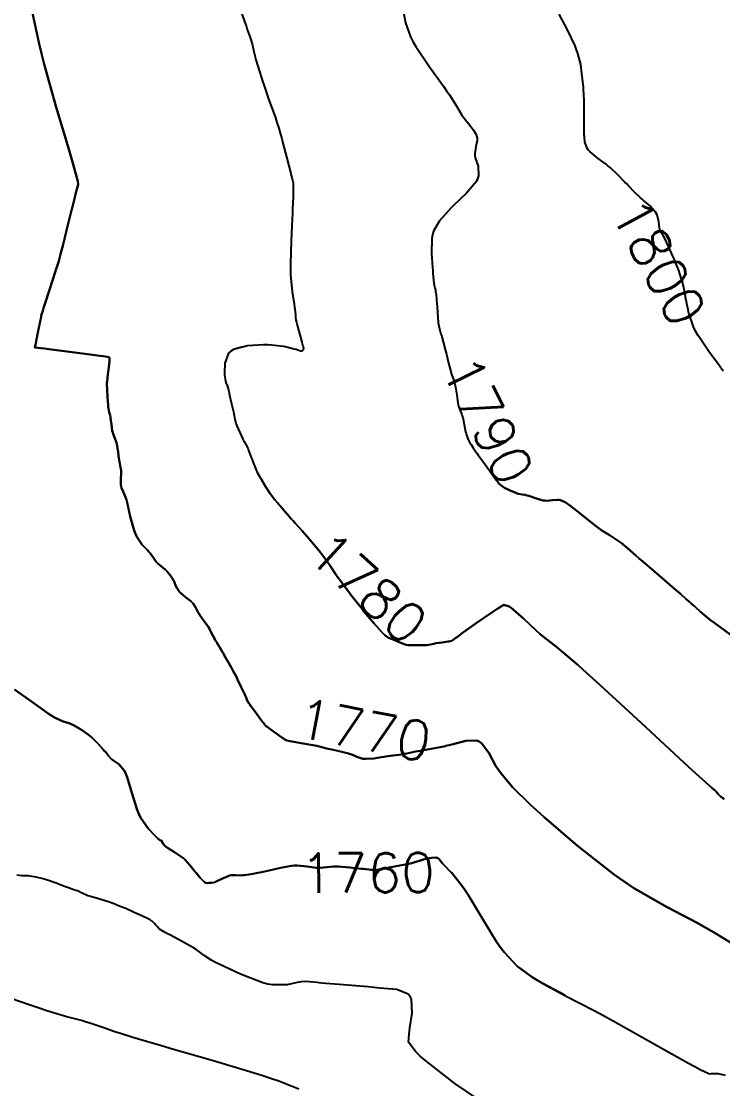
# Model space of a CAD drawing. Header units: metres. Extents: x 837477 to 838477, y 1189014 to 1191014.
# Drawn here: x 837853.6 to 837921.4, y 1189212.6 to 1189315.7 of the extents above; entities that cross this region are included whole.
import ezdxf

# ---------------------------------------------------------------- set-up
doc = ezdxf.new("R2010")
doc.units = ezdxf.units.M
doc.header["$LTSCALE"] = 0.3
doc.layers.add('COTAS 10', color=1, linetype='Continuous')
doc.styles.get("Standard").update_dxf_attribs({"font": 'simplex.shx'})

msp = doc.modelspace()

# ---------------------------------------------------------------- linework, layer by layer
at = {"layer": 'COTAS 10'}
for points, elevation in [([(837854.717, 1189316.499), (837855.36, 1189313.529), (837855.597, 1189312.573), (837855.861, 1189311.559), (837857.025, 1189307.411), (837858.129, 1189303.65), (837858.354, 1189302.879), (837858.543, 1189302.225), (837858.935, 1189300.843), (837859.066, 1189300.343), (837859.091, 1189300.245), (837859.111, 1189300.166), (837859.144, 1189300.028), (837859.142, 1189300), (837859.141, 1189299.989), (837859.139, 1189299.978), (837859.131, 1189299.93), (837858.984, 1189299.337), (837858.895, 1189298.983), (837858.786, 1189298.546), (837858.216, 1189296.28), (837857.641, 1189293.999), (837857.527, 1189293.553), (837857.433, 1189293.187), (837857.26, 1189292.532), (837857.101, 1189292.043), (837857.016, 1189291.781), (837856.914, 1189291.464), (837856.397, 1189289.863), (837855.887, 1189288.274), (837855.789, 1189287.965), (837855.709, 1189287.712), (837855.577, 1189287.272), (837855.567, 1189287.205), (837855.564, 1189287.187), (837855.562, 1189287.169), (837855.555, 1189287.109), (837855.504, 1189286.847), (837855.475, 1189286.702), (837855.438, 1189286.526), (837855.25, 1189285.63), (837855, 1189284.439), (837854.954, 1189284.223), (837854.954, 1189284.207), (837854.953, 1189284.19), (837854.957, 1189284.175), (837854.96, 1189284.172), (837854.964, 1189284.171), (837854.982, 1189284.174), (837855.543, 1189284.111), (837855.888, 1189284.068), (837856.316, 1189284.015), (837858.547, 1189283.729), (837860.784, 1189283.44), (837861.215, 1189283.384), (837861.564, 1189283.338), (837862.148, 1189283.26), (837862.167, 1189283.069), (837862.162, 1189282.953), (837862.151, 1189282.809), (837862.073, 1189282.06), (837861.982, 1189281.289), (837861.964, 1189281.13), (837861.949, 1189280.996), (837861.919, 1189280.712), (837861.92, 1189280.43), (837861.924, 1189280.297), (837861.93, 1189280.141), (837861.965, 1189279.38), (837862.021, 1189278.599), (837862.039, 1189278.431), (837862.06, 1189278.283), (837862.144, 1189277.921), (837862.233, 1189277.604), (837862.255, 1189277.484), (837862.277, 1189277.351), (837862.349, 1189276.755), (837862.438, 1189276.131), (837862.471, 1189275.98), (837862.507, 1189275.839), (837862.668, 1189275.409), (837862.83, 1189274.981), (837862.867, 1189274.842), (837862.9, 1189274.694), (837862.994, 1189274.082), (837863.069, 1189273.468), (837863.092, 1189273.318), (837863.116, 1189273.177), (837863.208, 1189272.738), (837863.276, 1189272.308), (837863.284, 1189272.173), (837863.289, 1189272.03), (837863.268, 1189271.453), (837863.271, 1189270.891), (837863.291, 1189270.757), (837863.318, 1189270.633), (837863.482, 1189270.263), (837863.719, 1189269.708), (837863.792, 1189269.467), (837863.869, 1189269.188), (837864.171, 1189267.864), (837864.545, 1189266.488), (837864.666, 1189266.176), (837864.796, 1189265.895), (837865.33, 1189265.127), (837865.851, 1189264.585), (837865.972, 1189264.446), (837866.083, 1189264.312), (837866.4, 1189263.865), (837866.674, 1189263.482), (837866.757, 1189263.388), (837866.844, 1189263.299), (837867.184, 1189263.018), (837867.531, 1189262.741), (837867.622, 1189262.654), (837867.711, 1189262.563), (837868.013, 1189262.194), (837868.275, 1189261.788), (837868.339, 1189261.673), (837868.398, 1189261.557), (837868.581, 1189261.125), (837868.819, 1189260.696), (837868.915, 1189260.58), (837869.023, 1189260.466), (837869.517, 1189260.067), (837870.019, 1189259.67), (837870.131, 1189259.559), (837870.232, 1189259.446), (837870.499, 1189259.031), (837870.736, 1189258.583), (837870.818, 1189258.449), (837870.907, 1189258.311), (837871.287, 1189257.776), (837871.681, 1189257.218), (837871.779, 1189257.065), (837871.871, 1189256.913), (837872.162, 1189256.369), (837872.42, 1189255.858), (837872.49, 1189255.727), (837872.561, 1189255.6), (837872.813, 1189255.18), (837873.086, 1189254.739), (837873.17, 1189254.598), (837873.257, 1189254.45), (837873.6, 1189253.851), (837873.916, 1189253.287), (837873.987, 1189253.161), (837874.05, 1189253.049), (837874.215, 1189252.754), (837874.39, 1189252.416), (837874.459, 1189252.276), (837874.538, 1189252.117), (837874.897, 1189251.375), (837875.241, 1189250.646), (837875.31, 1189250.495), (837875.367, 1189250.366), (837875.479, 1189250.083), (837875.635, 1189249.806), (837875.719, 1189249.681), (837875.822, 1189249.535), (837875.966, 1189249.342), (837875.822, 1189249.535), (837875.719, 1189249.681), (837875.635, 1189249.806), (837875.479, 1189250.083), (837875.367, 1189250.366), (837875.31, 1189250.495), (837875.241, 1189250.646), (837874.897, 1189251.375), (837874.538, 1189252.117), (837874.459, 1189252.276), (837874.39, 1189252.416), (837874.215, 1189252.754), (837874.05, 1189253.049), (837873.987, 1189253.161), (837873.916, 1189253.287), (837873.6, 1189253.851), (837873.257, 1189254.45), (837873.17, 1189254.598), (837873.086, 1189254.739), (837872.813, 1189255.18), (837872.561, 1189255.6), (837872.49, 1189255.727), (837872.42, 1189255.858), (837872.162, 1189256.369), (837871.871, 1189256.913), (837871.779, 1189257.065), (837871.681, 1189257.218), (837871.287, 1189257.776), (837870.907, 1189258.311), (837870.818, 1189258.449), (837870.736, 1189258.583), (837870.499, 1189259.031), (837870.232, 1189259.446), (837870.131, 1189259.559), (837870.019, 1189259.67), (837869.517, 1189260.067), (837869.023, 1189260.466), (837868.915, 1189260.58), (837868.819, 1189260.696), (837868.581, 1189261.125), (837868.398, 1189261.557), (837868.339, 1189261.673), (837868.275, 1189261.788), (837868.013, 1189262.194), (837867.711, 1189262.563), (837867.622, 1189262.654), (837867.531, 1189262.741), (837867.184, 1189263.018), (837866.844, 1189263.299), (837866.757, 1189263.388), (837866.674, 1189263.482), (837866.4, 1189263.865), (837866.083, 1189264.312), (837865.972, 1189264.446), (837865.851, 1189264.585), (837865.33, 1189265.127), (837864.796, 1189265.895), (837864.666, 1189266.176), (837864.545, 1189266.488), (837864.171, 1189267.864), (837863.869, 1189269.188), (837863.792, 1189269.467), (837863.719, 1189269.708), (837863.482, 1189270.263), (837863.318, 1189270.633), (837863.291, 1189270.757), (837863.271, 1189270.891), (837863.268, 1189271.453), (837863.289, 1189272.03), (837863.284, 1189272.173), (837863.276, 1189272.308), (837863.208, 1189272.738), (837863.116, 1189273.177), (837863.092, 1189273.318), (837863.069, 1189273.468), (837862.994, 1189274.082), (837862.9, 1189274.694), (837862.867, 1189274.842), (837862.83, 1189274.981), (837862.668, 1189275.409), (837862.507, 1189275.839), (837862.471, 1189275.98), (837862.438, 1189276.131), (837862.349, 1189276.755), (837862.277, 1189277.351), (837862.255, 1189277.484), (837862.233, 1189277.604), (837862.144, 1189277.921), (837862.06, 1189278.283), (837862.039, 1189278.431), (837862.021, 1189278.599), (837861.965, 1189279.38), (837861.93, 1189280.141), (837861.924, 1189280.297), (837861.92, 1189280.43), (837861.919, 1189280.712), (837861.949, 1189280.996), (837861.964, 1189281.13), (837861.982, 1189281.289), (837862.073, 1189282.06), (837862.151, 1189282.809), (837862.162, 1189282.953), (837862.167, 1189283.069), (837862.148, 1189283.26), (837861.564, 1189283.338), (837861.215, 1189283.384), (837860.784, 1189283.44), (837858.547, 1189283.729), (837856.316, 1189284.015), (837855.888, 1189284.068), (837855.543, 1189284.111), (837854.982, 1189284.174), (837854.964, 1189284.171), (837854.96, 1189284.172), (837854.957, 1189284.175), (837854.953, 1189284.19), (837854.954, 1189284.207), (837854.954, 1189284.223), (837855, 1189284.439), (837855.25, 1189285.63), (837855.438, 1189286.526), (837855.475, 1189286.702), (837855.504, 1189286.847), (837855.555, 1189287.109), (837855.562, 1189287.169), (837855.564, 1189287.187), (837855.567, 1189287.205), (837855.577, 1189287.272), (837855.709, 1189287.712), (837855.789, 1189287.965), (837855.887, 1189288.274), (837856.397, 1189289.863), (837856.914, 1189291.464), (837857.016, 1189291.781), (837857.101, 1189292.043), (837857.26, 1189292.532), (837857.433, 1189293.187), (837857.527, 1189293.553), (837857.641, 1189293.999), (837858.216, 1189296.28), (837858.786, 1189298.546), (837858.895, 1189298.983), (837858.984, 1189299.337), (837859.131, 1189299.93), (837859.139, 1189299.978), (837859.141, 1189299.989), (837859.142, 1189300), (837859.144, 1189300.028), (837859.111, 1189300.166), (837859.091, 1189300.245), (837859.066, 1189300.343), (837858.935, 1189300.843), (837858.543, 1189302.225), (837858.354, 1189302.879), (837858.129, 1189303.65), (837857.025, 1189307.411), (837855.861, 1189311.559), (837855.597, 1189312.573), (837855.36, 1189313.529), (837854.717, 1189316.499)], 1770), ([(837874.881, 1189316.568), (837875.289, 1189315.424), (837875.386, 1189315.149), (837875.477, 1189314.893), (837875.75, 1189314.121), (837875.946, 1189313.52), (837875.988, 1189313.372), (837876.024, 1189313.231), (837876.112, 1189312.788), (837876.223, 1189312.267), (837876.274, 1189312.077), (837876.334, 1189311.868), (837876.622, 1189310.946), (837876.922, 1189310.034), (837876.989, 1189309.831), (837877.048, 1189309.65), (837877.204, 1189309.172), (837877.369, 1189308.683), (837877.434, 1189308.495), (837877.508, 1189308.283), (837877.846, 1189307.328), (837878.19, 1189306.356), (837878.268, 1189306.134), (837878.337, 1189305.932), (837878.525, 1189305.374), (837878.726, 1189304.672), (837878.805, 1189304.38), (837878.893, 1189304.046), (837879.293, 1189302.484), (837879.667, 1189300.998), (837879.739, 1189300.711), (837879.797, 1189300.478), (837879.892, 1189300.085), (837879.897, 1189300.042), (837879.898, 1189300.03), (837879.9, 1189300.017), (837879.905, 1189299.968), (837879.906, 1189299.75), (837879.905, 1189299.631), (837879.903, 1189299.487), (837879.892, 1189298.752), (837879.853, 1189297.551), (837879.834, 1189297.112), (837879.812, 1189296.627), (837879.704, 1189294.492), (837879.64, 1189292.256), (837879.647, 1189291.707), (837879.664, 1189291.189), (837879.812, 1189289.574), (837879.991, 1189288.368), (837880.027, 1189288.107), (837880.058, 1189287.879), (837880.122, 1189287.321), (837880.144, 1189287.035), (837880.148, 1189286.979), (837880.152, 1189286.933), (837880.158, 1189286.849), (837880.215, 1189286.633), (837880.25, 1189286.504), (837880.293, 1189286.345), (837880.52, 1189285.521), (837880.749, 1189284.683), (837880.793, 1189284.515), (837880.83, 1189284.375), (837880.893, 1189284.102), (837880.887, 1189284.012), (837880.88, 1189283.988), (837880.87, 1189283.965), (837880.811, 1189283.882), (837880.721, 1189283.831), (837880.692, 1189283.827), (837880.66, 1189283.828), (837880.527, 1189283.869), (837880.202, 1189283.973), (837880.049, 1189284.013), (837879.869, 1189284.058), (837878.99, 1189284.262), (837877.812, 1189284.42), (837877.443, 1189284.436), (837877.056, 1189284.439), (837875.504, 1189284.352), (837874.149, 1189283.993), (837873.886, 1189283.825), (837873.672, 1189283.628), (837873.306, 1189282.67), (837873.285, 1189281.7), (837873.289, 1189281.495), (837873.297, 1189281.318), (837873.359, 1189280.911), (837873.442, 1189280.697), (837873.464, 1189280.642), (837873.484, 1189280.589), (837873.552, 1189280.415), (837873.648, 1189280.079), (837873.687, 1189279.924), (837873.731, 1189279.742), (837873.933, 1189278.862), (837874.129, 1189277.97), (837874.168, 1189277.78), (837874.201, 1189277.615), (837874.269, 1189277.225), (837874.359, 1189276.894), (837874.406, 1189276.766), (837874.463, 1189276.622), (837874.749, 1189275.971), (837875.051, 1189275.334), (837875.119, 1189275.199), (837875.179, 1189275.082), (837875.337, 1189274.807), (837875.489, 1189274.51), (837875.545, 1189274.378), (837875.607, 1189274.225), (837875.883, 1189273.494), (837876.164, 1189272.742), (837876.23, 1189272.576), (837876.291, 1189272.428), (837876.467, 1189272.045), (837876.674, 1189271.688), (837876.753, 1189271.556), (837876.843, 1189271.411), (837877.246, 1189270.765), (837877.666, 1189270.118), (837877.766, 1189269.971), (837877.859, 1189269.838), (837878.134, 1189269.475), (837878.429, 1189269.127), (837878.535, 1189269.003), (837878.651, 1189268.868), (837879.144, 1189268.3), (837878.651, 1189268.868), (837878.535, 1189269.003), (837878.429, 1189269.127), (837878.134, 1189269.475), (837877.859, 1189269.838), (837877.766, 1189269.971), (837877.666, 1189270.118), (837877.246, 1189270.765), (837876.843, 1189271.411), (837876.753, 1189271.556), (837876.734, 1189271.589)], 1780), ([(837890.572, 1189316.532), (837890.759, 1189315.564), (837891.252, 1189314.182), (837891.482, 1189313.734), (837891.752, 1189313.259), (837893.063, 1189311.309), (837894.426, 1189309.423), (837894.729, 1189308.988), (837895, 1189308.591), (837895.709, 1189307.474), (837896.184, 1189306.69), (837896.308, 1189306.503), (837896.428, 1189306.33), (837896.832, 1189305.812), (837897.176, 1189305.398), (837897.258, 1189305.29), (837897.334, 1189305.185), (837897.56, 1189304.828), (837897.671, 1189304.434), (837897.675, 1189304.305), (837897.667, 1189304.167), (837897.539, 1189303.598), (837897.449, 1189302.926), (837897.465, 1189302.724), (837897.498, 1189302.515), (837897.766, 1189301.699), (837897.823, 1189300.77), (837897.724, 1189300.489), (837897.574, 1189300.197), (837896.618, 1189299.06), (837895.443, 1189297.922), (837895.155, 1189297.63), (837894.884, 1189297.349), (837894.041, 1189296.42), (837893.473, 1189295.412), (837893.375, 1189295.081), (837893.303, 1189294.727), (837893.257, 1189293.264), (837893.363, 1189291.894), (837893.386, 1189291.6), (837893.407, 1189291.342), (837893.46, 1189290.719), (837893.501, 1189290.367), (837893.515, 1189290.28), (837893.529, 1189290.199), (837893.586, 1189289.943), (837893.642, 1189289.707), (837893.656, 1189289.637), (837893.669, 1189289.565), (837893.708, 1189289.291), (837893.749, 1189288.862), (837893.762, 1189288.693), (837893.776, 1189288.502), (837893.835, 1189287.627), (837893.889, 1189286.962), (837893.905, 1189286.755), (837893.927, 1189286.564), (837893.949, 1189286.396), (837894.038, 1189285.972), (837894.15, 1189285.612), (837894.188, 1189285.484), (837894.228, 1189285.343), (837894.398, 1189284.731), (837894.593, 1189283.992), (837894.649, 1189283.772), (837894.706, 1189283.544), (837894.921, 1189282.664), (837895.128, 1189281.859), (837895.181, 1189281.678), (837895.231, 1189281.517), (837895.397, 1189281.086), (837895.537, 1189280.666), (837895.571, 1189280.511), (837895.603, 1189280.34), (837895.703, 1189279.58), (837895.807, 1189278.824), (837895.842, 1189278.655), (837895.879, 1189278.503), (837896.035, 1189278.102), (837896.2, 1189277.716), (837896.243, 1189277.574), (837896.285, 1189277.417), (837896.425, 1189276.726), (837896.564, 1189276.028), (837896.605, 1189275.867), (837896.647, 1189275.72), (837896.808, 1189275.304), (837896.984, 1189274.983), (837897.088, 1189274.807), (837897.289, 1189274.494), (837897.569, 1189274.092), (837897.672, 1189273.948), (837897.786, 1189273.79), (837898.287, 1189273.099), (837898.791, 1189272.409), (837898.906, 1189272.25), (837899.009, 1189272.105), (837899.295, 1189271.699), (837899.507, 1189271.403), (837899.564, 1189271.328), (837899.621, 1189271.254), (837899.82, 1189271.013), (837900.098, 1189270.776), (837900.204, 1189270.706), (837900.323, 1189270.634), (837900.86, 1189270.358), (837901.414, 1189270.124), (837901.544, 1189270.079), (837901.665, 1189270.041), (837902.016, 1189269.976), (837902.305, 1189269.929), (837902.391, 1189269.914), (837902.526, 1189269.878), (837902.675, 1189269.834), (837903.325, 1189269.61), (837904.026, 1189269.413), (837904.206, 1189269.386), (837904.381, 1189269.372), (837904.962, 1189269.42), (837905.48, 1189269.472), (837905.614, 1189269.459), (837905.744, 1189269.434), (837906.181, 1189269.247), (837906.733, 1189268.853), (837906.936, 1189268.697), (837907.16, 1189268.521), (837908.15, 1189267.718), (837909.201, 1189266.886), (837909.464, 1189266.692), (837909.715, 1189266.514), (837910.519, 1189266.001), (837911.217, 1189265.568), (837911.401, 1189265.44), (837911.58, 1189265.309), (837912.193, 1189264.807), (837913.023, 1189264.079), (837913.338, 1189263.806), (837913.691, 1189263.501), (837915.278, 1189262.141), (837916.791, 1189260.842), (837917.099, 1189260.575), (837917.357, 1189260.35), (837917.889, 1189259.873), (837918.09, 1189259.681), (837918.142, 1189259.635), (837918.191, 1189259.591), (837918.352, 1189259.461), (837918.583, 1189259.267), (837918.676, 1189259.184), (837918.782, 1189259.089), (837919.271, 1189258.638), (837920.237, 1189257.845), (837920.644, 1189257.534), (837921.112, 1189257.182), (837923.307, 1189255.58)], 1790), ([(837921.441, 1189281.883), (837921.28, 1189282.124), (837921.083, 1189282.407), (837920.071, 1189283.784), (837919.15, 1189285.16), (837919.015, 1189285.361), (837918.79, 1189285.769), (837918.595, 1189286.165), (837918.133, 1189287.495), (837917.898, 1189288.607), (837917.846, 1189288.866), (837917.799, 1189289.104), (837917.678, 1189289.786), (837917.546, 1189290.395), (837917.493, 1189290.587), (837917.433, 1189290.789), (837917.155, 1189291.604), (837916.808, 1189292.495), (837916.704, 1189292.746), (837916.596, 1189292.998), (837916.177, 1189293.923), (837915.798, 1189294.699), (837915.715, 1189294.858), (837915.641, 1189294.993), (837915.455, 1189295.275), (837915.345, 1189295.512), (837915.32, 1189295.618), (837915.297, 1189295.742), (837915.231, 1189296.334), (837915.071, 1189296.997), (837914.987, 1189297.165), (837914.887, 1189297.327), (837914.385, 1189297.856), (837913.784, 1189298.359), (837913.622, 1189298.503), (837913.461, 1189298.651), (837912.894, 1189299.202), (837912.307, 1189299.801), (837912.133, 1189299.979), (837911.953, 1189300.16), (837911.266, 1189300.858), (837910.52, 1189301.559), (837910.304, 1189301.743), (837910.133, 1189301.883), (837910.084, 1189301.922), (837909.256, 1189302.535), (837908.558, 1189303.121), (837908.42, 1189303.283), (837908.305, 1189303.446), (837908.092, 1189304.034), (837908.046, 1189304.516), (837908.037, 1189304.612), (837908.031, 1189304.691), (837908.022, 1189304.839), (837908.026, 1189305.137), (837908.027, 1189305.31), (837908.027, 1189305.523), (837908.03, 1189306.621), (837908.018, 1189307.863), (837908.009, 1189308.168), (837907.999, 1189308.455), (837907.943, 1189309.347), (837907.862, 1189310.154), (837907.835, 1189310.387), (837907.807, 1189310.624), (837907.693, 1189311.514), (837907.418, 1189312.587), (837907.289, 1189312.938), (837907.137, 1189313.314), (837906.399, 1189314.87), (837905.614, 1189316.378)], 1800), ([(837874.923, 1189284.198), (837874.149, 1189283.993), (837873.886, 1189283.825), (837873.672, 1189283.628), (837873.306, 1189282.67), (837873.285, 1189281.7), (837873.289, 1189281.495), (837873.297, 1189281.318), (837873.359, 1189280.911), (837873.442, 1189280.697), (837873.464, 1189280.642), (837873.484, 1189280.589), (837873.552, 1189280.415), (837873.648, 1189280.079), (837873.687, 1189279.924), (837873.731, 1189279.742), (837873.933, 1189278.862), (837874.129, 1189277.97), (837874.168, 1189277.78), (837874.201, 1189277.615), (837874.269, 1189277.225), (837874.359, 1189276.894), (837874.406, 1189276.766), (837874.463, 1189276.622), (837874.749, 1189275.971), (837874.923, 1189275.603)], 1780), ([(837923.307, 1189255.58), (837921.112, 1189257.182), (837920.644, 1189257.534), (837920.237, 1189257.845), (837919.271, 1189258.638), (837918.782, 1189259.089), (837918.676, 1189259.184), (837918.583, 1189259.267), (837918.352, 1189259.461), (837918.191, 1189259.591), (837918.142, 1189259.635), (837918.09, 1189259.681), (837917.889, 1189259.873), (837917.357, 1189260.35), (837917.099, 1189260.575), (837916.791, 1189260.842), (837915.278, 1189262.141), (837913.691, 1189263.501), (837913.338, 1189263.806), (837913.023, 1189264.079), (837912.193, 1189264.807), (837911.58, 1189265.309), (837911.401, 1189265.44), (837911.217, 1189265.568), (837910.519, 1189266.001), (837909.715, 1189266.514), (837909.464, 1189266.692), (837909.201, 1189266.886), (837908.15, 1189267.718), (837907.16, 1189268.521), (837906.936, 1189268.697), (837906.733, 1189268.853), (837906.181, 1189269.247), (837905.744, 1189269.434), (837905.614, 1189269.459), (837905.48, 1189269.472), (837904.962, 1189269.42), (837904.381, 1189269.372), (837904.206, 1189269.386), (837904.026, 1189269.413), (837903.325, 1189269.61), (837902.675, 1189269.834), (837902.526, 1189269.878), (837902.391, 1189269.914), (837902.305, 1189269.929), (837902.016, 1189269.976), (837901.665, 1189270.041), (837901.544, 1189270.079), (837901.414, 1189270.124), (837900.86, 1189270.358), (837900.323, 1189270.634), (837900.204, 1189270.706), (837900.098, 1189270.776), (837899.82, 1189271.013), (837899.621, 1189271.254), (837899.564, 1189271.328), (837899.507, 1189271.403), (837899.374, 1189271.589)], 1790), ([(837921.559, 1189240.526), (837921.262, 1189240.758), (837921.197, 1189240.81), (837921.141, 1189240.857), (837921.002, 1189240.98), (837920.917, 1189241.074), (837920.894, 1189241.101), (837920.871, 1189241.13), (837920.792, 1189241.238), (837920.676, 1189241.368), (837920.631, 1189241.409), (837920.58, 1189241.453), (837920.346, 1189241.632), (837919.136, 1189242.714), (837918.468, 1189243.328), (837917.657, 1189244.077), (837913.527, 1189247.917), (837909.192, 1189251.912), (837908.252, 1189252.759), (837907.425, 1189253.494), (837905.375, 1189255.213), (837904.087, 1189256.234), (837903.74, 1189256.529), (837903.396, 1189256.83), (837902.189, 1189257.961), (837901.176, 1189258.876), (837900.956, 1189259.04), (837900.761, 1189259.166), (837900.274, 1189259.301), (837899.669, 1189258.958), (837899.4, 1189258.783), (837899.087, 1189258.574), (837897.592, 1189257.529), (837896.147, 1189256.499), (837895.866, 1189256.298), (837895.637, 1189256.134), (837895.24, 1189255.848), (837895.062, 1189255.794), (837894.971, 1189255.776), (837894.862, 1189255.758), (837894.316, 1189255.681), (837893.735, 1189255.599), (837893.604, 1189255.577), (837893.486, 1189255.556), (837893.168, 1189255.481), (837892.849, 1189255.427), (837892.732, 1189255.418), (837892.602, 1189255.413), (837892.026, 1189255.417), (837891.472, 1189255.431), (837891.254, 1189255.431), (837891.023, 1189255.417), (837890.809, 1189255.449), (837890.719, 1189255.477), (837890.616, 1189255.514), (837890.134, 1189255.718), (837889.633, 1189255.94), (837889.518, 1189255.988), (837889.414, 1189256.03), (837889.121, 1189256.137), (837888.771, 1189256.39), (837888.629, 1189256.525), (837888.469, 1189256.688), (837887.729, 1189257.512), (837886.936, 1189258.452), (837886.741, 1189258.688), (837886.558, 1189258.914), (837885.986, 1189259.643), (837885.494, 1189260.292), (837885.361, 1189260.467), (837885.229, 1189260.641), (837884.764, 1189261.252), (837884.3, 1189261.88), (837884.169, 1189262.065), (837884.037, 1189262.254), (837883.549, 1189262.974), (837883.053, 1189263.695), (837882.915, 1189263.885), (837882.777, 1189264.07), (837882.276, 1189264.702), (837881.739, 1189265.339), (837881.578, 1189265.526), (837881.411, 1189265.719), (837880.762, 1189266.455), (837880.1, 1189267.203), (837879.924, 1189267.403), (837879.752, 1189267.599), (837879.157, 1189268.283), (837879.144, 1189268.3), (837879.157, 1189268.283), (837879.752, 1189267.599), (837879.924, 1189267.403), (837880.1, 1189267.203), (837880.762, 1189266.455), (837881.411, 1189265.719), (837881.578, 1189265.526), (837881.739, 1189265.339), (837882.276, 1189264.702), (837882.777, 1189264.07), (837882.915, 1189263.885), (837883.053, 1189263.695), (837883.549, 1189262.974), (837884.037, 1189262.254), (837884.169, 1189262.065), (837884.3, 1189261.88), (837884.764, 1189261.252), (837885.229, 1189260.641), (837885.361, 1189260.467), (837885.494, 1189260.292), (837885.986, 1189259.643), (837886.558, 1189258.914), (837886.741, 1189258.688), (837886.936, 1189258.452), (837887.729, 1189257.512), (837888.469, 1189256.688), (837888.629, 1189256.525), (837888.771, 1189256.39), (837889.121, 1189256.137), (837889.414, 1189256.03), (837889.518, 1189255.988), (837889.633, 1189255.94), (837890.134, 1189255.718), (837890.616, 1189255.514), (837890.719, 1189255.477), (837890.809, 1189255.449), (837891.023, 1189255.417), (837891.254, 1189255.431), (837891.472, 1189255.431), (837892.026, 1189255.417), (837892.602, 1189255.413), (837892.732, 1189255.418), (837892.849, 1189255.427), (837893.168, 1189255.481), (837893.486, 1189255.556), (837893.604, 1189255.577), (837893.735, 1189255.599), (837894.316, 1189255.681), (837894.862, 1189255.758), (837894.971, 1189255.776), (837895.062, 1189255.794), (837895.24, 1189255.848), (837895.637, 1189256.134), (837895.866, 1189256.298), (837896.147, 1189256.499), (837897.592, 1189257.529), (837899.087, 1189258.574), (837899.4, 1189258.783), (837899.669, 1189258.958), (837900.274, 1189259.301), (837900.761, 1189259.166), (837900.956, 1189259.04), (837901.176, 1189258.876), (837902.189, 1189257.961), (837903.396, 1189256.83), (837903.74, 1189256.529), (837904.087, 1189256.234), (837905.375, 1189255.213), (837907.425, 1189253.494), (837908.252, 1189252.759), (837909.192, 1189251.912), (837913.527, 1189247.917), (837917.657, 1189244.077), (837918.468, 1189243.328), (837919.136, 1189242.714), (837920.346, 1189241.632), (837920.58, 1189241.453), (837920.631, 1189241.409), (837920.676, 1189241.368), (837920.792, 1189241.238), (837920.871, 1189241.13), (837920.894, 1189241.101), (837920.917, 1189241.074), (837921.002, 1189240.98), (837921.141, 1189240.857), (837921.197, 1189240.81), (837921.262, 1189240.758), (837921.559, 1189240.526)], 1780), ([(837906.147, 1189221.589), (837904.018, 1189222.73), (837903.494, 1189223.043), (837903.007, 1189223.35), (837901.552, 1189224.412), (837900.291, 1189225.742), (837899.926, 1189226.219), (837899.554, 1189226.743), (837898.152, 1189229.027), (837896.818, 1189231.281), (837896.488, 1189231.786), (837896.176, 1189232.239), (837895.195, 1189233.445), (837895.172, 1189233.47), (837894.485, 1189234.175), (837894.344, 1189234.328), (837894.227, 1189234.459), (837894.007, 1189234.755), (837893.858, 1189234.869), (837893.787, 1189234.886), (837893.702, 1189234.896), (837893.287, 1189234.88), (837892.815, 1189234.804), (837892.695, 1189234.776), (837892.579, 1189234.746), (837892.196, 1189234.612), (837891.674, 1189234.444), (837891.47, 1189234.392), (837891.241, 1189234.337), (837890.199, 1189234.12), (837889.171, 1189233.922), (837888.951, 1189233.879), (837888.759, 1189233.842), (837888.298, 1189233.75), (837888, 1189233.711), (837887.911, 1189233.706), (837887.819, 1189233.704), (837887.462, 1189233.718), (837886.915, 1189233.772), (837886.704, 1189233.795), (837886.466, 1189233.822), (837885.388, 1189233.947), (837884.28, 1189234.04), (837884.023, 1189234.047), (837883.788, 1189234.045), (837882.515, 1189233.905), (837882.32, 1189233.908), (837882.114, 1189233.92), (837881.268, 1189234.042), (837880.309, 1189234.135), (837880.03, 1189234.128), (837879.745, 1189234.108), (837878.671, 1189233.919), (837877.593, 1189233.66), (837877.306, 1189233.595), (837877.024, 1189233.534), (837876.172, 1189233.363), (837876.048, 1189233.337), (837875.213, 1189233.209), (837875.021, 1189233.191), (837874.845, 1189233.18), (837874.348, 1189233.201), (837873.909, 1189233.189), (837873.77, 1189233.156), (837873.623, 1189233.112), (837873.027, 1189232.846), (837872.476, 1189232.574), (837872.357, 1189232.525), (837872.252, 1189232.488), (837871.994, 1189232.449), (837871.836, 1189232.47), (837871.794, 1189232.469), (837871.753, 1189232.467), (837871.61, 1189232.437), (837871.42, 1189232.488), (837871.349, 1189232.536), (837871.271, 1189232.599), (837870.92, 1189232.95), (837870.525, 1189233.409), (837870.418, 1189233.541), (837870.313, 1189233.675), (837869.939, 1189234.173), (837869.486, 1189234.674), (837869.33, 1189234.81), (837869.16, 1189234.945), (837868.437, 1189235.419), (837867.773, 1189235.831), (837867.64, 1189235.927), (837867.53, 1189236.014), (837867.317, 1189236.262), (837867.256, 1189236.422), (837867.241, 1189236.453), (837867.227, 1189236.48), (837867.186, 1189236.531), (837867.14, 1189236.549), (837867.124, 1189236.555), (837867.106, 1189236.562), (837867.026, 1189236.59), (837866.798, 1189236.782), (837866.685, 1189236.892), (837866.552, 1189237.027), (837865.894, 1189237.72), (837865.17, 1189238.765), (837864.995, 1189239.122), (837864.831, 1189239.508), (837864.329, 1189241.146), (837863.876, 1189242.681), (837863.742, 1189243.003), (837863.604, 1189243.28), (837863.075, 1189243.906), (837862.584, 1189244.235), (837862.47, 1189244.325), (837862.365, 1189244.414), (837862.065, 1189244.73), (837861.766, 1189245.1), (837861.662, 1189245.222), (837861.549, 1189245.354), (837861.063, 1189245.902), (837860.471, 1189246.485), (837860.29, 1189246.639), (837860.103, 1189246.788), (837859.365, 1189247.299), (837858.631, 1189247.71), (837858.446, 1189247.797), (837858.269, 1189247.872), (837857.695, 1189248.046), (837856.908, 1189248.399), (837856.597, 1189248.587), (837856.245, 1189248.815), (837854.638, 1189249.962), (837852.973, 1189251.127)], 1760), ([(837852.973, 1189251.127), (837854.638, 1189249.962), (837856.245, 1189248.815), (837856.597, 1189248.587), (837856.908, 1189248.399), (837857.695, 1189248.046), (837858.269, 1189247.872), (837858.446, 1189247.797), (837858.631, 1189247.71), (837859.365, 1189247.299), (837860.103, 1189246.788), (837860.29, 1189246.639), (837860.471, 1189246.485), (837861.063, 1189245.902), (837861.549, 1189245.354), (837861.662, 1189245.222), (837861.766, 1189245.1), (837862.065, 1189244.73), (837862.365, 1189244.414), (837862.47, 1189244.325), (837862.584, 1189244.235), (837863.075, 1189243.906), (837863.604, 1189243.28), (837863.742, 1189243.003), (837863.876, 1189242.681), (837864.329, 1189241.146), (837864.831, 1189239.508), (837864.995, 1189239.122), (837865.17, 1189238.765), (837865.894, 1189237.72), (837866.552, 1189237.027), (837866.685, 1189236.892), (837866.798, 1189236.782), (837867.026, 1189236.59), (837867.106, 1189236.562), (837867.124, 1189236.555), (837867.14, 1189236.549), (837867.186, 1189236.531), (837867.227, 1189236.48), (837867.241, 1189236.453), (837867.256, 1189236.422), (837867.317, 1189236.262), (837867.53, 1189236.014), (837867.64, 1189235.927), (837867.773, 1189235.831), (837868.437, 1189235.419), (837869.16, 1189234.945), (837869.33, 1189234.81), (837869.486, 1189234.674), (837869.939, 1189234.173), (837870.313, 1189233.675), (837870.418, 1189233.541), (837870.525, 1189233.409), (837870.92, 1189232.95), (837871.271, 1189232.599), (837871.349, 1189232.536), (837871.42, 1189232.488), (837871.61, 1189232.437), (837871.753, 1189232.467), (837871.794, 1189232.469), (837871.836, 1189232.47), (837871.994, 1189232.449), (837872.252, 1189232.488), (837872.357, 1189232.525), (837872.476, 1189232.574), (837873.027, 1189232.846), (837873.623, 1189233.112), (837873.77, 1189233.156), (837873.909, 1189233.189), (837874.348, 1189233.201), (837874.845, 1189233.18), (837875.021, 1189233.191), (837875.213, 1189233.209), (837876.048, 1189233.337), (837876.172, 1189233.363), (837877.024, 1189233.534), (837877.306, 1189233.595), (837877.593, 1189233.66), (837878.671, 1189233.919), (837879.745, 1189234.108), (837880.03, 1189234.128), (837880.309, 1189234.135), (837881.268, 1189234.042), (837882.114, 1189233.92), (837882.32, 1189233.908), (837882.515, 1189233.905), (837883.788, 1189234.045), (837884.023, 1189234.047), (837884.28, 1189234.04), (837885.388, 1189233.947), (837886.466, 1189233.822), (837886.704, 1189233.795), (837886.915, 1189233.772), (837887.462, 1189233.718), (837887.819, 1189233.704), (837887.911, 1189233.706), (837888, 1189233.711), (837888.298, 1189233.75), (837888.759, 1189233.842), (837888.951, 1189233.879), (837889.171, 1189233.922), (837890.199, 1189234.12), (837891.241, 1189234.337), (837891.47, 1189234.392), (837891.674, 1189234.444), (837892.196, 1189234.612), (837892.579, 1189234.746), (837892.695, 1189234.776), (837892.815, 1189234.804), (837893.287, 1189234.88), (837893.702, 1189234.896), (837893.787, 1189234.886), (837893.858, 1189234.869), (837894.007, 1189234.755), (837894.227, 1189234.459), (837894.344, 1189234.328), (837894.485, 1189234.175), (837895.172, 1189233.47), (837895.195, 1189233.445), (837896.176, 1189232.239), (837896.488, 1189231.786), (837896.818, 1189231.281), (837898.152, 1189229.027), (837899.554, 1189226.743), (837899.926, 1189226.219), (837900.291, 1189225.742), (837901.552, 1189224.412), (837903.007, 1189223.35), (837903.494, 1189223.043), (837904.018, 1189222.73), (837906.215, 1189221.552), (837908.993, 1189220.109), (837909.883, 1189219.629), (837910.825, 1189219.114), (837914.663, 1189216.963), (837918.046, 1189215.062), (837918.7, 1189214.704), (837919.233, 1189214.42), (837920.138, 1189214.002), (837920.331, 1189214.04), (837920.415, 1189214.044), (837920.511, 1189214.044), (837920.969, 1189214.02), (837921.64, 1189213.883)], 1760), ([(837923.059, 1189226.143), (837920.525, 1189227.694), (837919.774, 1189228.123), (837919.003, 1189228.552), (837916.039, 1189230.1), (837912.822, 1189231.953), (837911.892, 1189232.573), (837910.943, 1189233.24), (837907.373, 1189236.039), (837904.17, 1189238.794), (837903.453, 1189239.434), (837902.809, 1189240.021), (837901.099, 1189241.697), (837899.998, 1189243.015), (837899.738, 1189243.375), (837899.499, 1189243.734), (837898.797, 1189245.014), (837898.108, 1189245.964), (837897.876, 1189246.115), (837897.626, 1189246.217), (837896.575, 1189246.18), (837895.351, 1189245.846), (837894.993, 1189245.76), (837894.626, 1189245.678), (837894.608, 1189245.675), (837893.23, 1189245.403), (837891.988, 1189245.181), (837891.718, 1189245.131), (837891.48, 1189245.086), (837890.889, 1189244.965), (837890.451, 1189244.878), (837890.31, 1189244.854), (837890.16, 1189244.831), (837889.548, 1189244.749), (837888.856, 1189244.66), (837888.655, 1189244.632), (837888.452, 1189244.603), (837887.685, 1189244.485), (837886.971, 1189244.426), (837886.8, 1189244.433), (837886.64, 1189244.451), (837886.162, 1189244.602), (837885.641, 1189244.82), (837885.455, 1189244.881), (837885.25, 1189244.942), (837884.359, 1189245.162), (837883.484, 1189245.36), (837883.29, 1189245.406), (837883.117, 1189245.449), (837882.665, 1189245.573), (837882.197, 1189245.689), (837882.013, 1189245.727), (837881.807, 1189245.766), (837880.868, 1189245.929), (837879.964, 1189246.081), (837879.779, 1189246.114), (837879.623, 1189246.142), (837879.298, 1189246.212), (837879.048, 1189246.347), (837878.939, 1189246.418), (837878.814, 1189246.502), (837878.221, 1189246.926), (837877.649, 1189247.343), (837877.538, 1189247.424), (837877.447, 1189247.489), (837877.288, 1189247.6), (837877.264, 1189247.613), (837877.257, 1189247.617), (837877.251, 1189247.622), (837877.23, 1189247.642), (837877.21, 1189247.667), (837877.205, 1189247.675), (837877.2, 1189247.684), (837877.181, 1189247.717), (837877.042, 1189247.91), (837876.96, 1189248.019), (837876.86, 1189248.152), (837876.343, 1189248.833), (837875.966, 1189249.342), (837876.343, 1189248.833), (837876.86, 1189248.152), (837876.96, 1189248.019), (837877.042, 1189247.91), (837877.181, 1189247.717), (837877.2, 1189247.684), (837877.205, 1189247.675), (837877.21, 1189247.667), (837877.23, 1189247.642), (837877.251, 1189247.622), (837877.257, 1189247.617), (837877.264, 1189247.613), (837877.288, 1189247.6), (837877.447, 1189247.489), (837877.538, 1189247.424), (837877.649, 1189247.343), (837878.221, 1189246.926), (837878.814, 1189246.502), (837878.939, 1189246.418), (837879.048, 1189246.347), (837879.298, 1189246.212), (837879.623, 1189246.142), (837879.779, 1189246.114), (837879.964, 1189246.081), (837880.868, 1189245.929), (837881.807, 1189245.766), (837882.013, 1189245.727), (837882.197, 1189245.689), (837882.665, 1189245.573), (837883.117, 1189245.449), (837883.29, 1189245.406), (837883.484, 1189245.36), (837884.359, 1189245.162), (837885.25, 1189244.942), (837885.455, 1189244.881), (837885.641, 1189244.82), (837886.162, 1189244.602), (837886.64, 1189244.451), (837886.8, 1189244.433), (837886.971, 1189244.426), (837887.685, 1189244.485), (837888.452, 1189244.603), (837888.655, 1189244.632), (837888.856, 1189244.66), (837889.548, 1189244.749), (837890.16, 1189244.831), (837890.31, 1189244.854), (837890.451, 1189244.878), (837890.889, 1189244.965), (837891.48, 1189245.086), (837891.718, 1189245.131), (837891.988, 1189245.181), (837893.23, 1189245.403), (837894.608, 1189245.675), (837894.626, 1189245.678), (837894.993, 1189245.76), (837895.351, 1189245.846), (837896.575, 1189246.18), (837897.626, 1189246.217), (837897.876, 1189246.115), (837898.108, 1189245.964), (837898.797, 1189245.014), (837899.499, 1189243.734), (837899.738, 1189243.375), (837899.998, 1189243.015), (837901.099, 1189241.697), (837902.809, 1189240.021), (837903.453, 1189239.434), (837904.17, 1189238.794), (837907.373, 1189236.039), (837910.943, 1189233.24), (837911.892, 1189232.573), (837912.822, 1189231.953), (837916.039, 1189230.1), (837919.003, 1189228.552), (837919.774, 1189228.123), (837920.525, 1189227.694), (837923.059, 1189226.143)], 1770), ([(837897.824, 1189211.517), (837895.536, 1189213.071), (837892.722, 1189215.247), (837892.184, 1189215.71), (837891.75, 1189216.113), (837891.055, 1189217.066), (837891.099, 1189217.836), (837891.131, 1189218.124), (837891.172, 1189218.445), (837891.393, 1189219.875), (837891.335, 1189221.221), (837891.201, 1189221.489), (837891.015, 1189221.713), (837889.916, 1189222.143), (837888.255, 1189222.294), (837887.715, 1189222.342), (837887.14, 1189222.392), (837884.772, 1189222.594), (837882.634, 1189222.776), (837882.203, 1189222.814), (837881.843, 1189222.845), (837881.125, 1189222.913), (837880.692, 1189222.883), (837880.511, 1189222.854), (837880.304, 1189222.815), (837879.334, 1189222.599), (837877.946, 1189222.587), (837877.475, 1189222.678), (837876.966, 1189222.809), (837874.812, 1189223.622), (837872.815, 1189224.558), (837872.405, 1189224.766), (837872.056, 1189224.953), (837871.313, 1189225.443), (837870.769, 1189225.864), (837870.547, 1189226.007), (837870.294, 1189226.161), (837869.12, 1189226.812), (837867.982, 1189227.416), (837867.752, 1189227.54), (837867.558, 1189227.645), (837867.161, 1189227.869), (837867.007, 1189227.98), (837866.967, 1189228.014), (837866.927, 1189228.05), (837866.788, 1189228.19), (837866.663, 1189228.334), (837866.631, 1189228.372), (837866.601, 1189228.41), (837866.503, 1189228.539), (837866.384, 1189228.666), (837866.34, 1189228.702), (837866.292, 1189228.739), (837866.079, 1189228.876), (837865.696, 1189229.072), (837865.54, 1189229.146), (837865.363, 1189229.229), (837864.545, 1189229.6), (837863.73, 1189229.96), (837863.555, 1189230.035), (837863.401, 1189230.1), (837863.029, 1189230.247), (837862.799, 1189230.33), (837862.734, 1189230.355), (837862.67, 1189230.381), (837862.436, 1189230.48), (837862.073, 1189230.612), (837861.927, 1189230.659), (837861.762, 1189230.709), (837861.002, 1189230.929), (837860.243, 1189231.155), (837860.078, 1189231.21), (837859.934, 1189231.262), (837859.578, 1189231.423), (837859.309, 1189231.565), (837859.22, 1189231.605), (837859.124, 1189231.645), (837858.725, 1189231.79), (837858.194, 1189231.976), (837858.015, 1189232.042), (837857.822, 1189232.113), (837857.01, 1189232.42), (837856.163, 1189232.722), (837855.948, 1189232.79), (837855.741, 1189232.852), (837855.066, 1189233.016), (837854.479, 1189233.108), (837854.328, 1189233.124), (837854.182, 1189233.135), (837853.698, 1189233.14), (837853.206, 1189233.209)], 1750), ([(837891.118, 1189221.589), (837891.015, 1189221.713), (837889.916, 1189222.143), (837888.255, 1189222.294), (837887.715, 1189222.342), (837887.14, 1189222.392), (837884.772, 1189222.594), (837882.634, 1189222.776), (837882.203, 1189222.814), (837881.843, 1189222.845), (837881.125, 1189222.913), (837880.692, 1189222.883), (837880.511, 1189222.854), (837880.304, 1189222.815), (837879.334, 1189222.599), (837877.946, 1189222.587), (837877.475, 1189222.678), (837876.966, 1189222.809), (837874.812, 1189223.622), (837872.815, 1189224.558), (837872.405, 1189224.766), (837872.056, 1189224.953), (837871.313, 1189225.443), (837870.769, 1189225.864), (837870.547, 1189226.007), (837870.294, 1189226.161), (837869.12, 1189226.812), (837867.982, 1189227.416), (837867.752, 1189227.54), (837867.558, 1189227.645), (837867.161, 1189227.869), (837867.007, 1189227.98), (837866.967, 1189228.014), (837866.927, 1189228.05), (837866.788, 1189228.19), (837866.663, 1189228.334), (837866.631, 1189228.372), (837866.601, 1189228.41), (837866.503, 1189228.539), (837866.384, 1189228.666), (837866.34, 1189228.702), (837866.292, 1189228.739), (837866.079, 1189228.876), (837865.696, 1189229.072), (837865.54, 1189229.146), (837865.363, 1189229.229), (837864.545, 1189229.6), (837863.73, 1189229.96), (837863.555, 1189230.035), (837863.401, 1189230.1), (837863.029, 1189230.247), (837862.799, 1189230.33), (837862.734, 1189230.355), (837862.67, 1189230.381), (837862.436, 1189230.48), (837862.073, 1189230.612), (837861.927, 1189230.659), (837861.762, 1189230.709), (837861.002, 1189230.929), (837860.243, 1189231.155), (837860.078, 1189231.21), (837859.934, 1189231.262), (837859.578, 1189231.423), (837859.309, 1189231.565), (837859.22, 1189231.605), (837859.124, 1189231.645), (837858.725, 1189231.79), (837858.194, 1189231.976), (837858.015, 1189232.042), (837857.822, 1189232.113), (837857.01, 1189232.42), (837856.163, 1189232.722), (837855.948, 1189232.79), (837855.741, 1189232.852), (837855.066, 1189233.016), (837854.479, 1189233.108), (837854.328, 1189233.124), (837854.182, 1189233.135), (837853.698, 1189233.14), (837853.206, 1189233.209)], 1750), ([(837850.729, 1189221.967), (837854.51, 1189220.655), (837855.357, 1189220.372), (837856.117, 1189220.125), (837858.14, 1189219.522), (837859.545, 1189219.139), (837859.915, 1189219.029), (837860.278, 1189218.918), (837861.521, 1189218.506), (837862.69, 1189218.103), (837863.005, 1189217.998), (837863.318, 1189217.896), (837864.418, 1189217.553), (837866.297, 1189216.997), (837867.1, 1189216.761), (837868.025, 1189216.49), (837872.39, 1189215.215), (837876.768, 1189213.891), (837877.702, 1189213.589), (837878.516, 1189213.315), (837880.451, 1189212.56)], 1740)]:
    msp.add_lwpolyline(points, dxfattribs=dict(at, elevation=elevation))

# ---------------------------------------------------------------- texts
at = {"layer": 'COTAS 10', "char_height": 3.8, "attachment_point": 7}
for s, insert, rotation in [('1800', (837910.449, 1189297.292, 1800), 298.34494), ('1790', (837894.135, 1189282.176, 1790), 296.30165), ('1790', (837894.135, 1189282.176, 1790), 296.30165), ('1780', (837881.065, 1189263.97, 1780), 317.57445), ('1780', (837881.065, 1189263.97, 1780), 317.57445), ('1770', (837880.004, 1189246.612, 1770), 348.87209), ('1770', (837880.004, 1189246.612, 1770), 348.87209), ('1760', (837880.583, 1189231.488, 1760), 0.3287), ('1760', (837880.583, 1189231.488, 1760), 0.3287)]:
    msp.add_mtext(s, dxfattribs=dict(at, insert=insert, rotation=rotation))

doc.saveas('drawing.dxf')
